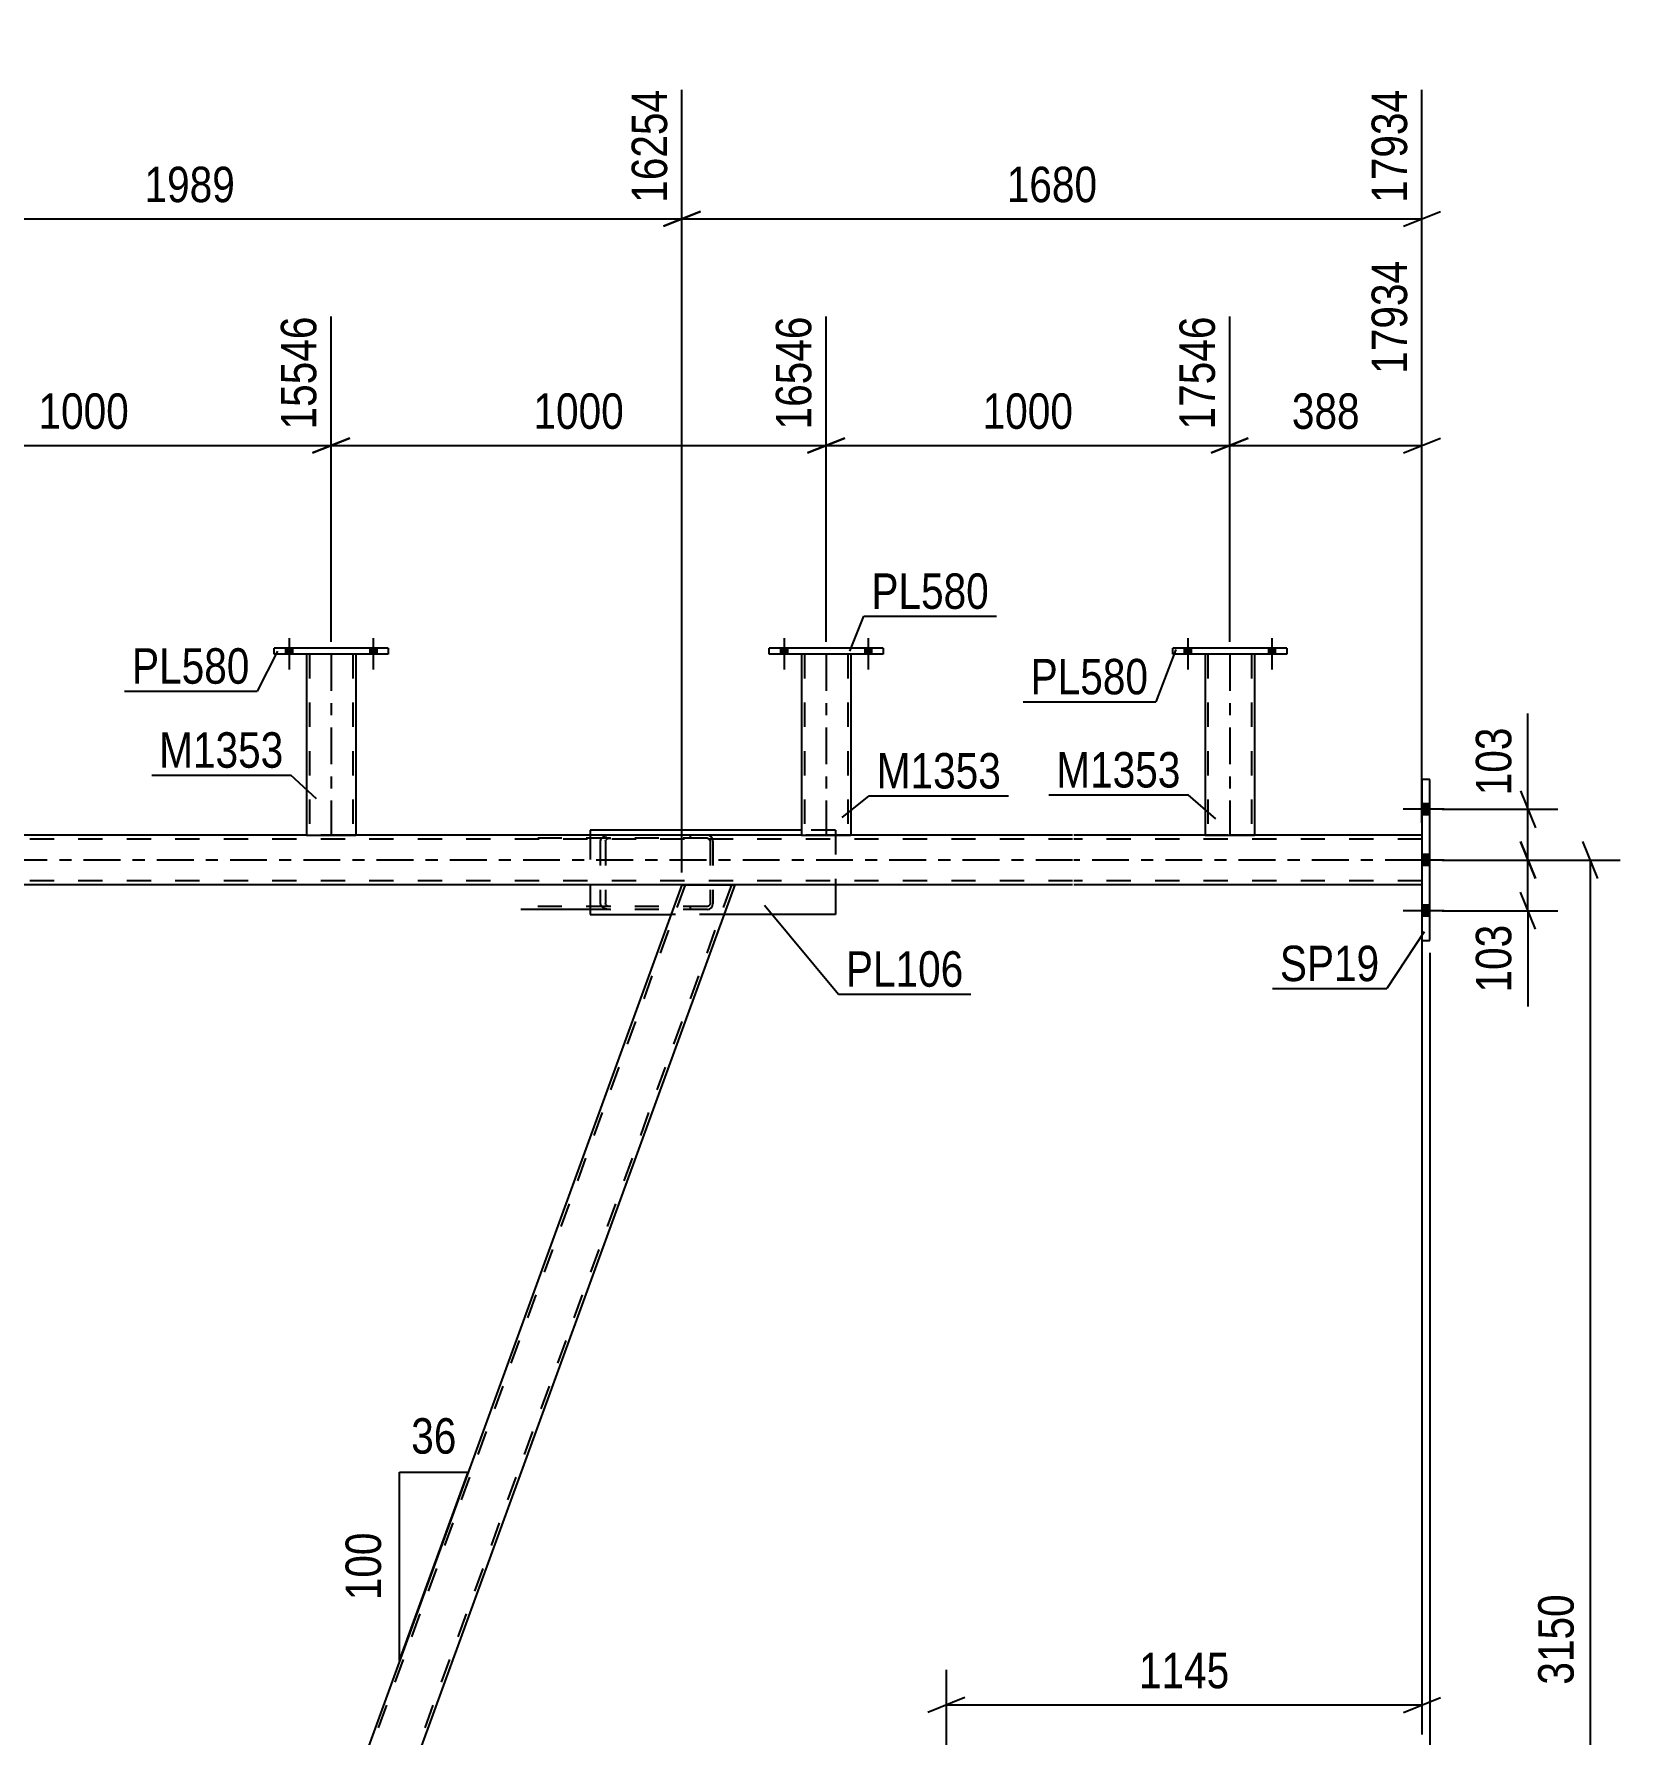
# Model space of a CAD drawing. Header units: millimetres. Extents: x -857 to 332, y -866 to -25.
# Drawn here: x -196.6 to -68.4, y -742.9 to -605.5 of the extents above; entities that cross this region are included whole.
import ezdxf

# ---------------------------------------------------------------- set-up
doc = ezdxf.new("R2010")
doc.units = ezdxf.units.MM
doc.linetypes.add('DXK_LINE_DOT2', pattern=[3.9198, 1.9599, -1.9599])
doc.linetypes.add('DXK_LINE_DOT3', pattern=[5.9187, 2.979, -0.9799, 0.9799, -0.9799])
doc.styles.add('Arial Narrow', font='ARIALN.TTF', dxfattribs={"height": 0.2})

# ---------------------------------------------------------------- blocks, each defined once
blk = doc.blocks.new('Part-570388934-6706 - 6647')
at = {"color": 2, "linetype": 'Continuous'}
for p, q in [((-83.75, -665.73), (-84.39, -665.73)), ((-84.39, -665.73), (-84.39, -678.73)), ((-83.75, -678.73), (-83.75, -665.73)), ((-84.39, -678.73), (-83.75, -678.73))]:
    blk.add_line(p, q, dxfattribs=at)
blk = doc.blocks.new('Bolt-570388934-6666 - 6647')
at = {"linetype": 'Continuous'}
for points in [[(-83.75, -668.57), (-83.75, -667.69), (-84.39, -667.69), (-84.39, -668.57)], [(-83.75, -668.57), (-83.75, -667.69), (-84.39, -667.69), (-84.39, -668.57)], [(-83.75, -668.57), (-83.75, -667.69), (-84.39, -667.69), (-84.39, -668.57)], [(-83.75, -672.67), (-83.75, -671.79), (-84.39, -671.79), (-84.39, -672.67)], [(-83.75, -672.67), (-83.75, -671.79), (-84.39, -671.79), (-84.39, -672.67)], [(-83.75, -676.77), (-83.75, -675.89), (-84.39, -675.89), (-84.39, -676.77)], [(-83.75, -676.77), (-83.75, -675.89), (-84.39, -675.89), (-84.39, -676.77)], [(-83.75, -676.77), (-83.75, -675.89), (-84.39, -675.89), (-84.39, -676.77)]]:
    blk.add_hatch(color=1, dxfattribs=at).paths.add_polyline_path(points)
at = {"color": 1, "linetype": 'Continuous'}
for p, q in [((-83.75, -667.69), (-84.39, -667.69)), ((-83.75, -667.69), (-84.39, -667.69)), ((-83.75, -667.69), (-84.39, -667.69)), ((-82.59, -668.13), (-85.91, -668.13)), ((-82.59, -668.13), (-85.91, -668.13)), ((-82.59, -668.13), (-85.91, -668.13)), ((-83.75, -668.57), (-84.39, -668.57)), ((-83.75, -668.57), (-84.39, -668.57)), ((-83.75, -668.57), (-84.39, -668.57)), ((-83.75, -671.79), (-84.39, -671.79)), ((-83.75, -671.79), (-84.39, -671.79)), ((-82.59, -672.23), (-85.91, -672.23)), ((-82.59, -672.23), (-85.91, -672.23)), ((-83.75, -672.67), (-84.39, -672.67)), ((-83.75, -672.67), (-84.39, -672.67)), ((-83.75, -675.89), (-84.39, -675.89)), ((-83.75, -675.89), (-84.39, -675.89)), ((-83.75, -675.89), (-84.39, -675.89)), ((-82.59, -676.33), (-85.91, -676.33)), ((-82.59, -676.33), (-85.91, -676.33)), ((-82.59, -676.33), (-85.91, -676.33)), ((-83.75, -676.77), (-84.39, -676.77)), ((-83.75, -676.77), (-84.39, -676.77)), ((-83.75, -676.77), (-84.39, -676.77))]:
    blk.add_line(p, q, dxfattribs=at)
blk = doc.blocks.new('Bolt-570388934-6824 - 6647')
at = {"linetype": 'Continuous'}
for points in [[(-103.04, -655.11), (-103.6, -655.11), (-103.6, -655.59), (-103.04, -655.59)], [(-103.04, -655.11), (-103.6, -655.11), (-103.6, -655.59), (-103.04, -655.59)], [(-96.24, -655.11), (-96.8, -655.11), (-96.8, -655.59), (-96.24, -655.59)], [(-96.24, -655.11), (-96.8, -655.11), (-96.8, -655.59), (-96.24, -655.59)]]:
    blk.add_hatch(color=1, dxfattribs=at).paths.add_polyline_path(points)
at = {"color": 1, "linetype": 'Continuous'}
for p, q in [((-103.6, -655.11), (-103.6, -655.59)), ((-103.6, -655.11), (-103.6, -655.59)), ((-103.32, -654.31), (-103.32, -656.83)), ((-103.32, -654.31), (-103.32, -656.83)), ((-103.04, -655.11), (-103.04, -655.59)), ((-103.04, -655.11), (-103.04, -655.59)), ((-96.8, -655.11), (-96.8, -655.59)), ((-96.8, -655.11), (-96.8, -655.59)), ((-96.52, -654.31), (-96.52, -656.83)), ((-96.52, -654.31), (-96.52, -656.83)), ((-96.24, -655.11), (-96.24, -655.59)), ((-96.24, -655.11), (-96.24, -655.59))]:
    blk.add_line(p, q, dxfattribs=at)
blk = doc.blocks.new('Part-570388934-6846 - 6647')
at = {"color": 2, "linetype": 'Continuous'}
for p, q in [((-101.92, -655.59), (-101.92, -670.23)), ((-97.92, -655.59), (-97.92, -670.23)), ((-101.92, -670.23), (-97.92, -670.23))]:
    blk.add_line(p, q, dxfattribs=at)
at = {"color": 7, "linetype": 'DXK_LINE_DOT2'}
for p, q in [((-97.92, -655.59), (-101.92, -655.59)), ((-101.92, -655.59), (-101.88, -655.59)), ((-101.68, -655.59), (-101.68, -670.23)), ((-98.16, -655.59), (-98.16, -670.23)), ((-98.22, -670.23), (-98.18, -670.23)), ((-98.18, -670.23), (-98.22, -670.23)), ((-98.16, -670.23), (-98.18, -670.23)), ((-98.18, -670.23), (-98.16, -670.23))]:
    blk.add_line(p, q, dxfattribs=at)
at = {"color": 7, "linetype": 'DXK_LINE_DOT3'}
blk.add_line((-99.92, -655.59), (-99.92, -670.23), dxfattribs=at)
blk = doc.blocks.new('Part-570388934-7109 - 6647')
at = {"color": 2, "linetype": 'Continuous'}
for p, q in [((-151.6, -669.83), (-151.6, -670.23)), ((-134.54, -669.83), (-151.6, -669.83)), ((-151.6, -674.23), (-151.6, -676.63)), ((-131.79, -674.23), (-131.79, -676.63)), ((-151.6, -676.63), (-145.06, -676.63)), ((-131.79, -676.63), (-140.8, -676.63))]:
    blk.add_line(p, q, dxfattribs=at)
at = {"color": 7, "linetype": 'DXK_LINE_DOT2'}
for p, q in [((-151.6, -670.23), (-151.6, -674.23)), ((-131.79, -669.83), (-134.54, -669.83)), ((-131.79, -669.83), (-131.79, -674.23)), ((-140.8, -676.63), (-145.06, -676.63))]:
    blk.add_line(p, q, dxfattribs=at)
blk = doc.blocks.new('Bolt-570388934-6782 - 6647')
at = {"linetype": 'Continuous'}
for points in [[(-135.66, -655.11), (-136.22, -655.11), (-136.22, -655.59), (-135.66, -655.59)], [(-135.66, -655.11), (-136.22, -655.11), (-136.22, -655.59), (-135.66, -655.59)], [(-128.86, -655.11), (-129.42, -655.11), (-129.42, -655.59), (-128.86, -655.59)], [(-128.86, -655.11), (-129.42, -655.11), (-129.42, -655.59), (-128.86, -655.59)]]:
    blk.add_hatch(color=1, dxfattribs=at).paths.add_polyline_path(points)
at = {"color": 1, "linetype": 'Continuous'}
for p, q in [((-136.22, -655.11), (-136.22, -655.59)), ((-136.22, -655.11), (-136.22, -655.59)), ((-135.94, -654.31), (-135.94, -656.83)), ((-135.94, -654.31), (-135.94, -656.83)), ((-135.66, -655.11), (-135.66, -655.59)), ((-135.66, -655.11), (-135.66, -655.59)), ((-129.42, -655.11), (-129.42, -655.59)), ((-129.42, -655.11), (-129.42, -655.59)), ((-129.14, -654.31), (-129.14, -656.83)), ((-129.14, -654.31), (-129.14, -656.83)), ((-128.86, -655.11), (-128.86, -655.59)), ((-128.86, -655.11), (-128.86, -655.59))]:
    blk.add_line(p, q, dxfattribs=at)
blk = doc.blocks.new('Part-570388934-6737 - 6647')
at = {"color": 7, "linetype": 'DXK_LINE_DOT2'}
for p, q in [((-112.62, -670.23), (-774.54, -670.23)), ((-170.54, -670.23), (-174.54, -670.23)), ((-130.54, -670.23), (-134.54, -670.23)), ((-84.39, -670.23), (-112.52, -670.23)), ((-97.92, -670.23), (-101.92, -670.23)), ((-84.39, -670.23), (-84.39, -674.23)), ((-112.62, -670.55), (-794.36, -670.55)), ((-84.39, -670.55), (-112.52, -670.55)), ((-112.62, -673.91), (-794.36, -673.91)), ((-139.93, -674.23), (-144.19, -674.23)), ((-84.39, -673.91), (-112.52, -673.91))]:
    blk.add_line(p, q, dxfattribs=at)
at = {"color": 2, "linetype": 'Continuous'}
for p, q in [((-174.54, -670.23), (-210.54, -670.23)), ((-134.54, -670.23), (-170.54, -670.23)), ((-112.62, -670.23), (-130.54, -670.23)), ((-101.92, -670.23), (-112.52, -670.23)), ((-84.39, -670.23), (-97.92, -670.23)), ((-144.19, -674.23), (-223.75, -674.23)), ((-112.62, -674.23), (-139.93, -674.23)), ((-84.39, -674.23), (-112.52, -674.23))]:
    blk.add_line(p, q, dxfattribs=at)
at = {"color": 7, "linetype": 'DXK_LINE_DOT3'}
for p, q in [((-112.62, -672.23), (-794.36, -672.23)), ((-84.39, -672.23), (-112.52, -672.23))]:
    blk.add_line(p, q, dxfattribs=at)
blk = doc.blocks.new('Bolt-570388934-6783 - 6647')
at = {"linetype": 'Continuous'}
for points in [[(-175.66, -655.11), (-176.22, -655.11), (-176.22, -655.59), (-175.66, -655.59)], [(-175.66, -655.11), (-176.22, -655.11), (-176.22, -655.59), (-175.66, -655.59)], [(-168.86, -655.11), (-169.42, -655.11), (-169.42, -655.59), (-168.86, -655.59)], [(-168.86, -655.11), (-169.42, -655.11), (-169.42, -655.59), (-168.86, -655.59)]]:
    blk.add_hatch(color=1, dxfattribs=at).paths.add_polyline_path(points)
at = {"color": 1, "linetype": 'Continuous'}
for p, q in [((-176.22, -655.11), (-176.22, -655.59)), ((-176.22, -655.11), (-176.22, -655.59)), ((-175.94, -654.31), (-175.94, -656.83)), ((-175.94, -654.31), (-175.94, -656.83)), ((-175.66, -655.11), (-175.66, -655.59)), ((-175.66, -655.11), (-175.66, -655.59)), ((-169.42, -655.11), (-169.42, -655.59)), ((-169.42, -655.11), (-169.42, -655.59)), ((-169.14, -654.31), (-169.14, -656.83)), ((-169.14, -654.31), (-169.14, -656.83)), ((-168.86, -655.11), (-168.86, -655.59)), ((-168.86, -655.11), (-168.86, -655.59))]:
    blk.add_line(p, q, dxfattribs=at)
blk = doc.blocks.new('Part-570388934-6807 - 6647')
at = {"color": 2, "linetype": 'Continuous'}
for p, q in [((-167.94, -655.11), (-177.14, -655.11)), ((-177.14, -655.59), (-177.14, -655.11)), ((-167.94, -655.11), (-167.94, -655.59)), ((-167.94, -655.59), (-177.14, -655.59))]:
    blk.add_line(p, q, dxfattribs=at)
blk = doc.blocks.new('Part-570388934-6832 - 6647')
at = {"color": 2, "linetype": 'Continuous'}
for p, q in [((-95.32, -655.11), (-104.52, -655.11)), ((-104.52, -655.59), (-104.52, -655.11)), ((-95.32, -655.11), (-95.32, -655.59)), ((-95.32, -655.59), (-104.52, -655.59))]:
    blk.add_line(p, q, dxfattribs=at)
blk = doc.blocks.new('Part-570388934-6978 - 6647')
at = {"color": 2, "linetype": 'Continuous'}
for p, q in [((-174.54, -655.59), (-174.54, -670.23)), ((-170.54, -655.59), (-170.54, -670.23)), ((-174.54, -670.23), (-170.54, -670.23))]:
    blk.add_line(p, q, dxfattribs=at)
at = {"color": 7, "linetype": 'DXK_LINE_DOT2'}
for p, q in [((-170.54, -655.59), (-174.54, -655.59)), ((-174.54, -655.59), (-174.5, -655.59)), ((-174.3, -655.59), (-174.3, -670.23)), ((-170.78, -655.59), (-170.78, -670.23)), ((-170.8, -670.23), (-170.83, -670.23)), ((-170.83, -670.23), (-170.8, -670.23)), ((-170.8, -670.23), (-170.78, -670.23)), ((-170.78, -670.23), (-170.8, -670.23))]:
    blk.add_line(p, q, dxfattribs=at)
at = {"color": 7, "linetype": 'DXK_LINE_DOT3'}
blk.add_line((-172.54, -655.59), (-172.54, -670.23), dxfattribs=at)
blk = doc.blocks.new('Part-570388934-6882 - 6647')
at = {"color": 2, "linetype": 'Continuous'}
for p, q in [((-134.54, -655.59), (-134.54, -670.23)), ((-130.54, -655.59), (-130.54, -670.23)), ((-134.54, -670.23), (-130.54, -670.23))]:
    blk.add_line(p, q, dxfattribs=at)
at = {"color": 7, "linetype": 'DXK_LINE_DOT2'}
for p, q in [((-130.54, -655.59), (-134.54, -655.59)), ((-134.54, -655.59), (-134.5, -655.59)), ((-134.3, -655.59), (-134.3, -670.23)), ((-130.78, -655.59), (-130.78, -670.23)), ((-130.8, -670.23), (-130.83, -670.23)), ((-130.83, -670.23), (-130.8, -670.23)), ((-130.8, -670.23), (-130.78, -670.23)), ((-130.78, -670.23), (-130.8, -670.23))]:
    blk.add_line(p, q, dxfattribs=at)
at = {"color": 7, "linetype": 'DXK_LINE_DOT3'}
blk.add_line((-132.54, -655.59), (-132.54, -670.23), dxfattribs=at)
blk = doc.blocks.new('Part-570388934-7035 - 6647')
at = {"color": 7, "linetype": 'DXK_LINE_DOT2'}
for p, q in [((-142.13, -670.23), (-157.21, -670.23)), ((-142.13, -670.47), (-157.21, -670.47)), ((-149.93, -670.23), (-150.26, -670.26)), ((-150.1, -670.49), (-149.93, -670.47)), ((-143.5, -670.47), (-143.5, -670.23)), ((-141.96, -670.26), (-142.13, -670.23)), ((-142.13, -670.47), (-142.05, -670.49)), ((-142.05, -670.49), (-141.98, -670.54)), ((-141.82, -670.37), (-141.96, -670.26)), ((-141.73, -670.52), (-141.82, -670.37)), ((-150.74, -670.52), (-150.8, -670.71)), ((-150.8, -670.71), (-150.8, -675.75)), ((-150.37, -670.71), (-150.33, -670.62)), ((-150.37, -670.71), (-150.37, -675.75)), ((-141.98, -670.54), (-141.93, -670.62)), ((-141.93, -670.62), (-141.91, -670.71)), ((-141.91, -670.71), (-141.91, -675.75)), ((-141.69, -670.71), (-141.73, -670.52)), ((-141.69, -670.71), (-141.69, -675.75)), ((-142.13, -675.99), (-157.21, -675.99)), ((-150.8, -675.75), (-150.74, -675.93)), ((-150.33, -675.84), (-150.37, -675.75)), ((-149.93, -675.99), (-150.1, -675.97)), ((-143.5, -676.23), (-143.5, -675.99)), ((-142.05, -675.97), (-142.13, -675.99)), ((-141.98, -675.92), (-142.05, -675.97)), ((-141.93, -675.84), (-141.98, -675.92)), ((-141.91, -675.75), (-141.93, -675.84)), ((-141.82, -676.09), (-141.73, -675.93)), ((-141.73, -675.93), (-141.69, -675.75)), ((-142.13, -676.23), (-151.6, -676.23)), ((-150.26, -676.19), (-149.93, -676.23)), ((-142.13, -676.23), (-141.96, -676.19)), ((-141.96, -676.19), (-141.82, -676.09))]:
    blk.add_line(p, q, dxfattribs=at)
at = {"color": 2, "linetype": 'Continuous'}
blk.add_line((-151.6, -676.23), (-157.21, -676.23), dxfattribs=at)
at = {"color": 7, "linetype": 'DXK_LINE_DOT2'}
for centre, radius, start, end in [((-150.13, -671.07), 0.817, 99.5183, 138.064), ((-150.03, -670.89), 0.409, 99.5183, 138.064), ((-150.13, -675.38), 0.817, 221.9361, 260.4818), ((-150.03, -675.57), 0.409, 221.9361, 260.4818)]:
    blk.add_arc(centre, radius, start, end, dxfattribs=at)
blk = doc.blocks.new('Part-570388934-7090 - 6647')
at = {"color": 2, "linetype": 'Continuous'}
for p, q in [((-127.94, -655.11), (-137.14, -655.11)), ((-137.14, -655.59), (-137.14, -655.11)), ((-127.94, -655.11), (-127.94, -655.59)), ((-127.94, -655.59), (-137.14, -655.59))]:
    blk.add_line(p, q, dxfattribs=at)
blk = doc.blocks.new('Part-570388934-7279 - 6647')
at = {"color": 2, "linetype": 'Continuous'}
for p, q in [((-225.06, -674.23), (-226.61, -678.48)), ((-223.75, -674.23), (-225.06, -674.23)), ((-187.04, -791.98), (-223.75, -674.23)), ((-226.61, -678.48), (-190.22, -795.23)), ((-188.23, -795.23), (-187.04, -791.98))]:
    blk.add_line(p, q, dxfattribs=at)
at = {"color": 7, "linetype": 'DXK_LINE_DOT2'}
for p, q in [((-187.18, -792.35), (-224, -674.23)), ((-189.97, -795.23), (-226.48, -678.11)), ((-187.04, -791.98), (-187.22, -792.46)), ((-190.22, -795.23), (-188.23, -795.23))]:
    blk.add_line(p, q, dxfattribs=at)
blk = doc.blocks.new('Part-570388934-7273 - 6647')
at = {"color": 7, "linetype": 'DXK_LINE_DOT2'}
for p, q in [((-143.93, -674.23), (-187.97, -795.23)), ((-140.18, -674.23), (-184.22, -795.23)), ((-187.04, -791.98), (-188.23, -795.23)), ((-183.97, -795.23), (-188.23, -795.23))]:
    blk.add_line(p, q, dxfattribs=at)
at = {"color": 2, "linetype": 'Continuous'}
for p, q in [((-144.19, -674.23), (-187.04, -791.98)), ((-139.93, -674.23), (-183.97, -795.23)), ((-144.19, -674.23), (-139.93, -674.23))]:
    blk.add_line(p, q, dxfattribs=at)
blk = doc.blocks.new('StraightDimension-570388934-7760 - 6647')
at = {"color": 7, "linetype": 'Continuous'}
for p, q in [((-223.75, -673.23), (-223.75, -605.47)), ((-144.19, -673.23), (-144.19, -609.97)), ((-222.25, -619.81), (-225.25, -621.01)), ((-223.75, -620.41), (-144.19, -620.41)), ((-145.69, -621.01), (-142.69, -619.81))]:
    blk.add_line(p, q, dxfattribs=at)
at = {"color": 0}
blk.add_wipeout([(-179.71, -619.66), (-179.71, -615.46), (-188.22, -615.46), (-188.22, -619.66)], dxfattribs=at)
at = {"color": 3, "style": 'Arial Narrow'}
blk.add_text('1989', height=2.863, dxfattribs=at).set_placement((-187.62, -619.06))
at = {"color": 0, "linetype": 'Continuous'}
blk.add_wipeout([(-144.79, -609.37), (-148.99, -609.37), (-148.99, -619.71), (-144.79, -619.71)], dxfattribs=at)
at = {"color": 3, "linetype": 'Continuous', "style": 'Arial Narrow'}
blk.add_text('16254', height=2.863, rotation=90.0002, dxfattribs=at).set_placement((-145.39, -619.11))
blk = doc.blocks.new('StraightDimension-570388934-7743 - 6647')
at = {"color": 7, "linetype": 'Continuous'}
for p, q in [((-144.19, -673.23), (-144.19, -609.97)), ((-84.39, -669.23), (-84.39, -609.97)), ((-142.69, -619.81), (-145.69, -621.01)), ((-144.19, -620.41), (-84.39, -620.41)), ((-85.89, -621.01), (-82.89, -619.81))]:
    blk.add_line(p, q, dxfattribs=at)
at = {"color": 0}
blk.add_wipeout([(-110.03, -619.66), (-110.03, -615.46), (-118.54, -615.46), (-118.54, -619.66)], dxfattribs=at)
at = {"color": 3, "style": 'Arial Narrow'}
blk.add_text('1680', height=2.863, dxfattribs=at).set_placement((-117.94, -619.06))
at = {"color": 0, "linetype": 'Continuous'}
blk.add_wipeout([(-84.99, -609.37), (-89.19, -609.37), (-89.19, -619.71), (-84.99, -619.71)], dxfattribs=at)
at = {"color": 3, "linetype": 'Continuous', "style": 'Arial Narrow'}
blk.add_text('17934', height=2.863, rotation=90.0002, dxfattribs=at).set_placement((-85.59, -619.11))
blk = doc.blocks.new('StraightDimension-570388934-8442 - 6647')
at = {"color": 7, "linetype": 'Continuous'}
for p, q in [((-132.54, -654.59), (-132.54, -628.29)), ((-99.92, -654.59), (-99.92, -628.29)), ((-131.04, -638.13), (-134.04, -639.33)), ((-132.54, -638.73), (-99.92, -638.73)), ((-101.42, -639.33), (-98.42, -638.13))]:
    blk.add_line(p, q, dxfattribs=at)
at = {"color": 0}
blk.add_wipeout([(-111.97, -637.98), (-111.97, -633.78), (-120.49, -633.78), (-120.49, -637.98)], dxfattribs=at)
at = {"color": 3, "style": 'Arial Narrow'}
blk.add_text('1000', height=2.863, dxfattribs=at).set_placement((-119.89, -637.38))
at = {"color": 0, "linetype": 'Continuous'}
blk.add_wipeout([(-100.52, -627.69), (-104.72, -627.69), (-104.72, -638.03), (-100.52, -638.03)], dxfattribs=at)
at = {"color": 3, "linetype": 'Continuous', "style": 'Arial Narrow'}
blk.add_text('17546', height=2.863, rotation=90.0002, dxfattribs=at).set_placement((-101.12, -637.43))
blk = doc.blocks.new('StraightDimension-570388934-7726 - 6647')
at = {"color": 7, "linetype": 'Continuous'}
for p, q in [((-70.18, -673.73), (-71.38, -670.73)), ((-82.75, -672.23), (-68.38, -672.23)), ((-70.78, -798.23), (-70.78, -672.23)), ((-71.38, -796.73), (-70.18, -799.73)), ((-121.02, -798.23), (-68.38, -798.23))]:
    blk.add_line(p, q, dxfattribs=at)
at = {"color": 0}
blk.add_wipeout([(-71.53, -730.97), (-75.73, -730.97), (-75.73, -739.48), (-71.53, -739.48)], dxfattribs=at)
at = {"color": 3, "style": 'Arial Narrow'}
blk.add_text('3150', height=2.863, rotation=90.0002, dxfattribs=at).set_placement((-72.13, -738.88))
blk = doc.blocks.new('StraightDimension-570388934-8502 - 6647')
at = {"color": 7, "linetype": 'Continuous'}
for p, q in [((-76.42, -670.73), (-75.22, -673.73)), ((-82.75, -672.23), (-73.42, -672.23)), ((-75.82, -676.33), (-75.82, -672.23)), ((-75.22, -677.83), (-76.42, -674.83)), ((-82.75, -676.33), (-73.42, -676.33)), ((-75.82, -676.33), (-75.82, -684.06)), ((-75.82, -676.33), (-75.82, -684.06))]:
    blk.add_line(p, q, dxfattribs=at)
at = {"color": 0}
blk.add_wipeout([(-76.57, -676.85), (-80.77, -676.85), (-80.77, -683.54), (-76.57, -683.54)], dxfattribs=at)
at = {"color": 3, "style": 'Arial Narrow'}
blk.add_text('103', height=2.863, rotation=90.0002, dxfattribs=at).set_placement((-77.17, -682.94))
blk = doc.blocks.new('AngleDimension-570388934-7352 - 6647')
at = {"color": 7, "linetype": 'Continuous'}
for p, q in [((-161.31, -721.28), (-161.47, -721.71)), ((-167.01, -721.71), (-161.47, -721.71)), ((-167.01, -736.93), (-161.47, -721.71)), ((-167.01, -736.93), (-167.01, -721.71))]:
    blk.add_line(p, q, dxfattribs=at)
at = {"color": 0}
blk.add_wipeout([(-167.91, -725.97), (-172.11, -725.97), (-172.11, -732.66), (-167.91, -732.66)], dxfattribs=at)
at = {"color": 3, "style": 'Arial Narrow'}
blk.add_text('100', height=2.863, rotation=90.0002, dxfattribs=at).set_placement((-168.51, -732.06))
at = {"color": 0}
blk.add_wipeout([(-161.81, -720.81), (-161.81, -716.61), (-166.67, -716.61), (-166.67, -720.81)], dxfattribs=at)
at = {"color": 3, "style": 'Arial Narrow'}
blk.add_text('36', height=2.863, dxfattribs=at).set_placement((-166.07, -720.21))
blk = doc.blocks.new('StraightDimension-570388934-7402 - 6647')
at = {"color": 7, "linetype": 'Continuous'}
blk.add_line((-127.52, -674.23), (-484.48, -674.23), dxfattribs=at)
blk = doc.blocks.new('StraightDimension-570388934-8427 - 6647')
at = {"color": 7, "linetype": 'Continuous'}
for p, q in [((-212.54, -654.59), (-212.54, -628.29)), ((-172.54, -654.59), (-172.54, -628.29)), ((-211.04, -638.13), (-214.04, -639.33)), ((-212.54, -638.73), (-172.54, -638.73)), ((-174.04, -639.33), (-171.04, -638.13))]:
    blk.add_line(p, q, dxfattribs=at)
at = {"color": 0}
blk.add_wipeout([(-188.28, -637.98), (-188.28, -633.78), (-196.79, -633.78), (-196.79, -637.98)], dxfattribs=at)
at = {"color": 3, "style": 'Arial Narrow'}
blk.add_text('1000', height=2.863, dxfattribs=at).set_placement((-196.19, -637.38))
at = {"color": 0, "linetype": 'Continuous'}
blk.add_wipeout([(-173.14, -627.69), (-177.34, -627.69), (-177.34, -638.03), (-173.14, -638.03)], dxfattribs=at)
at = {"color": 3, "linetype": 'Continuous', "style": 'Arial Narrow'}
blk.add_text('15546', height=2.863, rotation=90.0002, dxfattribs=at).set_placement((-173.74, -637.43))
blk = doc.blocks.new('StraightDimension-570388934-8434 - 6647')
at = {"color": 7, "linetype": 'Continuous'}
for p, q in [((-172.54, -654.59), (-172.54, -628.29)), ((-132.54, -654.59), (-132.54, -628.29)), ((-171.04, -638.13), (-174.04, -639.33)), ((-172.54, -638.73), (-132.54, -638.73)), ((-134.04, -639.33), (-131.04, -638.13))]:
    blk.add_line(p, q, dxfattribs=at)
at = {"color": 0}
blk.add_wipeout([(-148.28, -637.98), (-148.28, -633.78), (-156.79, -633.78), (-156.79, -637.98)], dxfattribs=at)
at = {"color": 3, "style": 'Arial Narrow'}
blk.add_text('1000', height=2.863, dxfattribs=at).set_placement((-156.19, -637.38))
at = {"color": 0, "linetype": 'Continuous'}
blk.add_wipeout([(-133.14, -627.69), (-137.34, -627.69), (-137.34, -638.03), (-133.14, -638.03)], dxfattribs=at)
at = {"color": 3, "linetype": 'Continuous', "style": 'Arial Narrow'}
blk.add_text('16546', height=2.863, rotation=90.0002, dxfattribs=at).set_placement((-133.74, -637.43))
blk = doc.blocks.new('StraightDimension-570388934-7389 - 6647')
at = {"color": 7, "linetype": 'Continuous'}
blk.add_line((-83.75, -679.73), (-83.75, -836.34), dxfattribs=at)
blk = doc.blocks.new('StraightDimension-570388934-8213 - 6647')
at = {"color": 7, "linetype": 'Continuous'}
for p, q in [((-84.39, -675.23), (-84.39, -742.92)), ((-122.82, -794.23), (-122.82, -737.67)), ((-121.32, -739.92), (-124.32, -741.12)), ((-122.82, -740.52), (-84.39, -740.52)), ((-85.89, -741.12), (-82.89, -739.92))]:
    blk.add_line(p, q, dxfattribs=at)
at = {"color": 0}
blk.add_wipeout([(-99.35, -739.77), (-99.35, -735.57), (-107.86, -735.57), (-107.86, -739.77)], dxfattribs=at)
at = {"color": 3, "style": 'Arial Narrow'}
blk.add_text('1145', height=2.863, dxfattribs=at).set_placement((-107.26, -739.17))
blk = doc.blocks.new('StraightDimension-570388934-8450 - 6647')
at = {"color": 7, "linetype": 'Continuous'}
for p, q in [((-84.39, -669.23), (-84.39, -623.79)), ((-99.92, -654.59), (-99.92, -628.29)), ((-98.42, -638.13), (-101.42, -639.33)), ((-99.92, -638.73), (-84.39, -638.73)), ((-85.89, -639.33), (-82.89, -638.13))]:
    blk.add_line(p, q, dxfattribs=at)
at = {"color": 0}
blk.add_wipeout([(-88.81, -637.98), (-88.81, -633.78), (-95.5, -633.78), (-95.5, -637.98)], dxfattribs=at)
at = {"color": 3, "style": 'Arial Narrow'}
blk.add_text('388', height=2.863, dxfattribs=at).set_placement((-94.9, -637.38))
at = {"color": 0, "linetype": 'Continuous'}
blk.add_wipeout([(-84.99, -623.19), (-89.19, -623.19), (-89.19, -633.53), (-84.99, -633.53)], dxfattribs=at)
at = {"color": 3, "linetype": 'Continuous', "style": 'Arial Narrow'}
blk.add_text('17934', height=2.863, rotation=90.0002, dxfattribs=at).set_placement((-85.59, -632.93))
blk = doc.blocks.new('StraightDimension-570388934-8494 - 6647')
at = {"color": 7, "linetype": 'Continuous'}
for p, q in [((-75.82, -668.13), (-75.82, -660.39)), ((-75.82, -668.13), (-75.82, -660.39)), ((-76.42, -666.63), (-75.22, -669.63)), ((-82.75, -668.13), (-73.42, -668.13)), ((-75.82, -672.23), (-75.82, -668.13)), ((-75.22, -673.73), (-76.42, -670.73)), ((-82.75, -672.23), (-73.42, -672.23))]:
    blk.add_line(p, q, dxfattribs=at)
at = {"color": 0}
blk.add_wipeout([(-76.57, -660.92), (-80.77, -660.92), (-80.77, -667.6), (-76.57, -667.6)], dxfattribs=at)
at = {"color": 3, "style": 'Arial Narrow'}
blk.add_text('103', height=2.863, rotation=90.0002, dxfattribs=at).set_placement((-77.17, -667))
blk = doc.blocks.new('Mark-570388934-6828 - 6647')
at = {"color": 0}
blk.add_wipeout([(-106.5, -658.84), (-106.5, -655.84), (-116.01, -655.84), (-116.01, -658.84)], dxfattribs=at)
blk.add_wipeout([(-106.5, -658.84), (-106.5, -655.84), (-116.01, -655.84), (-116.01, -658.84)], dxfattribs=at)
at = {"color": 30, "linetype": 'Continuous'}
for p in [(-104.27, -655.21), (-116.61, -659.44)]:
    blk.add_line(p, (-105.9, -659.44), dxfattribs=at)
at = {"color": 3, "style": 'Arial Narrow'}
blk.add_text('PL580', height=2.863, dxfattribs=at).set_placement((-116.01, -658.84))
blk = doc.blocks.new('Mark-570388934-6702 - 6647')
at = {"color": 0}
blk.add_wipeout([(-87.83, -682.02), (-87.83, -679.02), (-95.87, -679.02), (-95.87, -682.02)], dxfattribs=at)
blk.add_wipeout([(-87.83, -682.02), (-87.83, -679.02), (-95.87, -679.02), (-95.87, -682.02)], dxfattribs=at)
at = {"color": 30, "linetype": 'Continuous'}
for p in [(-84.22, -678.04), (-96.47, -682.62)]:
    blk.add_line(p, (-87.23, -682.62), dxfattribs=at)
at = {"color": 3, "style": 'Arial Narrow'}
blk.add_text('SP19', height=2.863, dxfattribs=at).set_placement((-95.87, -682.02))
blk = doc.blocks.new('Mark-570388934-6842 - 6647')
at = {"color": 0}
blk.add_wipeout([(-103.89, -666.37), (-103.89, -663.37), (-113.94, -663.37), (-113.94, -666.37)], dxfattribs=at)
blk.add_wipeout([(-103.89, -666.37), (-103.89, -663.37), (-113.94, -663.37), (-113.94, -666.37)], dxfattribs=at)
at = {"color": 30, "linetype": 'Continuous'}
for p in [(-114.54, -666.97), (-101.05, -668.91)]:
    blk.add_line(p, (-103.29, -666.97), dxfattribs=at)
at = {"color": 3, "style": 'Arial Narrow'}
blk.add_text('M1353', height=2.863, dxfattribs=at).set_placement((-113.94, -666.37))
blk = doc.blocks.new('Mark-570388934-7105 - 6647')
at = {"color": 0}
blk.add_wipeout([(-121.44, -682.47), (-121.44, -679.47), (-130.94, -679.47), (-130.94, -682.47)], dxfattribs=at)
blk.add_wipeout([(-121.44, -682.47), (-121.44, -679.47), (-130.94, -679.47), (-130.94, -682.47)], dxfattribs=at)
at = {"color": 30, "linetype": 'Continuous'}
for p, q in [((-137.52, -675.87), (-131.54, -683.07)), ((-131.54, -683.07), (-120.84, -683.07))]:
    blk.add_line(p, q, dxfattribs=at)
at = {"color": 3, "style": 'Arial Narrow'}
blk.add_text('PL106', height=2.863, dxfattribs=at).set_placement((-130.94, -682.47))
blk = doc.blocks.new('Mark-570388934-6974 - 6647')
at = {"color": 0}
blk.add_wipeout([(-176.39, -664.77), (-176.39, -661.77), (-186.44, -661.77), (-186.44, -664.77)], dxfattribs=at)
blk.add_wipeout([(-176.39, -664.77), (-176.39, -661.77), (-186.44, -661.77), (-186.44, -664.77)], dxfattribs=at)
at = {"color": 30, "linetype": 'Continuous'}
for p in [(-187.04, -665.37), (-173.73, -667.29)]:
    blk.add_line(p, (-175.79, -665.37), dxfattribs=at)
at = {"color": 3, "style": 'Arial Narrow'}
blk.add_text('M1353', height=2.863, dxfattribs=at).set_placement((-186.44, -664.77))
blk = doc.blocks.new('Mark-570388934-6803 - 6647')
at = {"color": 0}
blk.add_wipeout([(-179.13, -657.98), (-179.13, -654.98), (-188.63, -654.98), (-188.63, -657.98)], dxfattribs=at)
blk.add_wipeout([(-179.13, -657.98), (-179.13, -654.98), (-188.63, -654.98), (-188.63, -657.98)], dxfattribs=at)
at = {"color": 30, "linetype": 'Continuous'}
for p in [(-176.87, -655.36), (-189.23, -658.58)]:
    blk.add_line(p, (-178.53, -658.58), dxfattribs=at)
at = {"color": 3, "style": 'Arial Narrow'}
blk.add_text('PL580', height=2.863, dxfattribs=at).set_placement((-188.63, -657.98))
blk = doc.blocks.new('Mark-570388934-6878 - 6647')
at = {"color": 0}
blk.add_wipeout([(-118.4, -666.45), (-118.4, -663.45), (-128.45, -663.45), (-128.45, -666.45)], dxfattribs=at)
blk.add_wipeout([(-118.4, -666.45), (-118.4, -663.45), (-128.45, -663.45), (-128.45, -666.45)], dxfattribs=at)
at = {"color": 30, "linetype": 'Continuous'}
for p, q in [((-131.24, -668.79), (-129.05, -667.05)), ((-129.05, -667.05), (-117.8, -667.05))]:
    blk.add_line(p, q, dxfattribs=at)
at = {"color": 3, "style": 'Arial Narrow'}
blk.add_text('M1353', height=2.863, dxfattribs=at).set_placement((-128.45, -666.45))
blk = doc.blocks.new('Mark-570388934-7086 - 6647')
at = {"color": 0}
blk.add_wipeout([(-119.38, -651.93), (-119.38, -648.93), (-128.88, -648.93), (-128.88, -651.93)], dxfattribs=at)
blk.add_wipeout([(-119.38, -651.93), (-119.38, -648.93), (-128.88, -648.93), (-128.88, -651.93)], dxfattribs=at)
at = {"color": 30, "linetype": 'Continuous'}
for p, q in [((-130.61, -655.34), (-129.48, -652.53)), ((-129.48, -652.53), (-118.78, -652.53))]:
    blk.add_line(p, q, dxfattribs=at)
at = {"color": 3, "style": 'Arial Narrow'}
blk.add_text('PL580', height=2.863, dxfattribs=at).set_placement((-128.88, -651.93))

msp = doc.modelspace()

# ---------------------------------------------------------------- block references
for name in ['Part-570388934-6807 - 6647', 'Bolt-570388934-6783 - 6647', 'Part-570388934-7090 - 6647', 'Bolt-570388934-6782 - 6647', 'Part-570388934-6832 - 6647', 'Bolt-570388934-6824 - 6647', 'Part-570388934-6978 - 6647', 'Part-570388934-6882 - 6647', 'Part-570388934-6846 - 6647', 'Part-570388934-6706 - 6647', 'Bolt-570388934-6666 - 6647', 'Part-570388934-6737 - 6647', 'Part-570388934-7035 - 6647', 'Part-570388934-7109 - 6647', 'Part-570388934-7279 - 6647', 'Part-570388934-7273 - 6647']:
    msp.add_blockref(name, (0, 0))

# ---------------------------------------------------------------- next in the draw order: block references
for name in ['StraightDimension-570388934-7760 - 6647', 'AngleDimension-570388934-7352 - 6647']:
    msp.add_blockref(name, (0, 0))

# ---------------------------------------------------------------- next in the draw order: block references
for name in ['StraightDimension-570388934-7743 - 6647', 'StraightDimension-570388934-8427 - 6647', 'Mark-570388934-6974 - 6647']:
    msp.add_blockref(name, (0, 0))

# ---------------------------------------------------------------- next in the draw order: block references
for name in ['StraightDimension-570388934-8442 - 6647', 'Mark-570388934-6803 - 6647', 'Mark-570388934-6878 - 6647', 'StraightDimension-570388934-7726 - 6647', 'StraightDimension-570388934-7402 - 6647']:
    msp.add_blockref(name, (0, 0))

# ---------------------------------------------------------------- next in the draw order: block references
for name in ['StraightDimension-570388934-8450 - 6647', 'StraightDimension-570388934-8434 - 6647', 'Mark-570388934-6828 - 6647', 'StraightDimension-570388934-8502 - 6647']:
    msp.add_blockref(name, (0, 0))

# ---------------------------------------------------------------- next in the draw order: block references
for name in ['Mark-570388934-7086 - 6647', 'StraightDimension-570388934-8494 - 6647', 'Mark-570388934-6842 - 6647', 'StraightDimension-570388934-7389 - 6647']:
    msp.add_blockref(name, (0, 0))

# ---------------------------------------------------------------- next in the draw order: block references
msp.add_blockref('StraightDimension-570388934-8213 - 6647', (0, 0))

# ---------------------------------------------------------------- next in the draw order: block references
for name in ['Mark-570388934-7105 - 6647', 'Mark-570388934-6702 - 6647']:
    msp.add_blockref(name, (0, 0))

doc.saveas('drawing.dxf')
